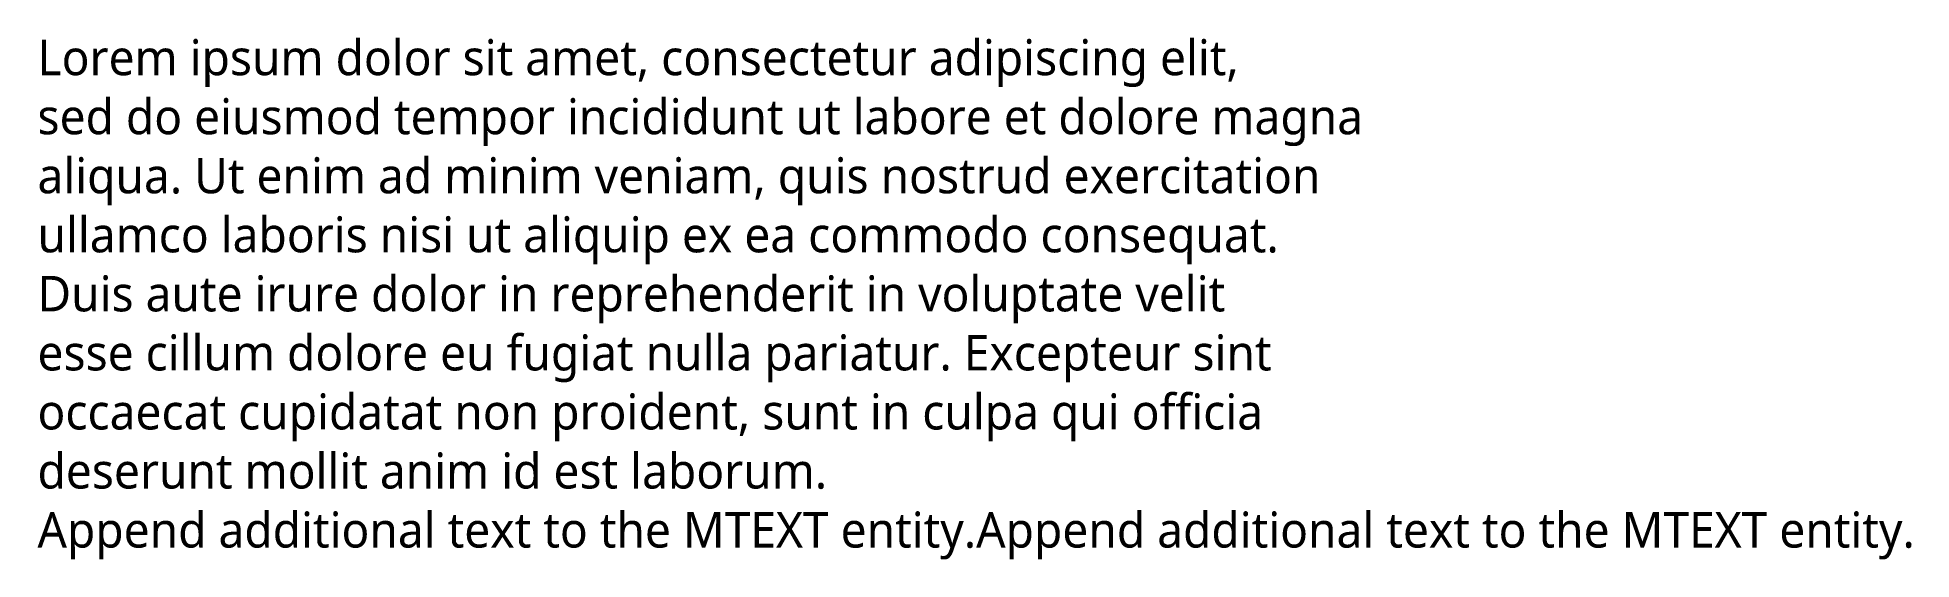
# Model space of a CAD drawing. Header units: metres. Extents: x 0 to 132, y -41 to -4.
import ezdxf

# ---------------------------------------------------------------- set-up
doc = ezdxf.new("R2010")
doc.units = ezdxf.units.M
doc.styles.add('OpenSans', font='OpenSans-Regular.ttf')

msp = doc.modelspace()

# ---------------------------------------------------------------- texts
at = {"insert": (0, 0), "char_height": 2.5, "attachment_point": 1, "style": 'OpenSans'}
msp.add_mtext('\\P{\\C1;Lorem ipsum dolor sit amet, consectetur adipiscing elit,}\\P{\\C2;sed do eiusmod tempor incididunt ut labore et dolore magna}\\P{\\C5;aliqua. Ut enim ad minim veniam, quis nostrud exercitation}\\P{ullamco laboris nisi ut aliquip ex ea commodo consequat.\\PDuis aute irure dolor in reprehenderit in voluptate velit\\Pesse cillum dolore eu fugiat nulla pariatur. Excepteur sint\\Poccaecat cupidatat non proident, sunt in culpa qui officia\\Pdeserunt mollit anim id est laborum.\\PAppend additional text to the MTEXT entity.Append additional text to the MTEXT entity.', dxfattribs=at)

doc.saveas('drawing.dxf')
